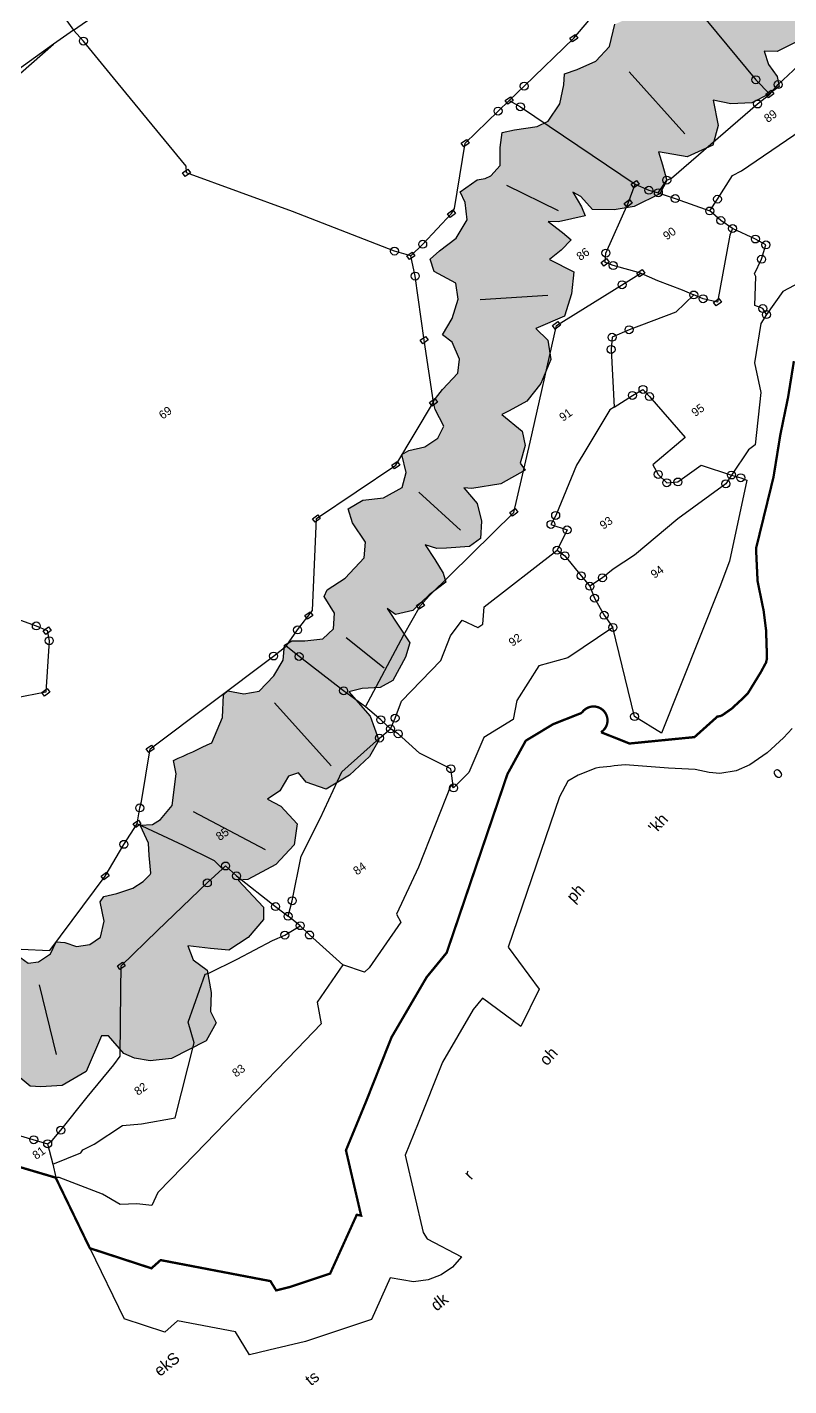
# Model space of a CAD drawing. Header units: metres. Extents: x 346546 to 351487, y 1758892 to 1763629.
# Drawn here: x 348633 to 349453, y 1759363 to 1760826 of the extents above; entities that cross this region are included whole.
import ezdxf

# ---------------------------------------------------------------- set-up
doc = ezdxf.new("R2010")
doc.units = ezdxf.units.M
doc.header["$MEASUREMENT"] = 0
doc.linetypes.add('DASHDOT', pattern=[1, 0.5, -0.25, 0, -0.25])
for name, color, linetype in [('OFF', 1, 'Continuous'), ('POLY_HATCH', 12, 'Continuous'), ('POLY_PARCEL', 6, 'Continuous'), ('POLY_ROAD', 30, 'Continuous'), ('POLY_WATER', 4, 'Continuous'), ('SYM_ARROW', 1, 'Continuous'), ('SYM_STONE', 1, 'Continuous'), ('TEXT_MAPOUT', 7, 'Continuous'), ('TEXT_PARCEL', 7, 'Continuous'), ('V_BOUND_LINE', 7, 'Continuous'), ('V_BOUND_STREAM_LINE', 7, 'DASHDOT')]:
    doc.layers.add(name, color=color, linetype=linetype)
doc.styles.get("Standard").update_dxf_attribs({"font": 'simplex.shx'})
doc.styles.add('TEXT_MAP', font='')
doc.styles.get('TEXT_MAP').set_extended_font_data('Kruti Dev 050')
doc.dimstyles.get("Standard").update_dxf_attribs({"dimtxt": 0.18, "dimasz": 0.18, "dimexe": 0.18, "dimexo": 0.0625, "dimgap": 0.09, "dimtad": 0, "dimtih": 1, "dimtoh": 1, "dimdec": 4, "dimzin": 0, "dimdsep": 46, "dimtxsty": 'Standard', "dimcen": 0.09, "dimadec": 0, "dimazin": 0, "dimtfac": 1, "dimtdec": 4, "dimtofl": 0, "dimtmove": 0, "dimatfit": 3, "dimfxl": 0, "dimtolj": 1, "dimtzin": 0, "dimarcsym": 0})

# ---------------------------------------------------------------- blocks, each defined once
blk = doc.blocks.new('STONE')
blk.add_circle((0, 0), 0.851)
blk = doc.blocks.new('STONESQUARE')
blk.add_lwpolyline([(-0.7, 0.48), (0.7, 0.48), (0.7, -0.48), (-0.7, -0.48)], close=True)
blk = doc.blocks.new('EWF')
at = {"layer": 'POLY_HATCH'}
h = blk.add_hatch(dxfattribs=at)
h.set_pattern_fill('ZIGZAG', color=256, scale=20, style=0)
h.set_pattern_definition([(0, (-1170191.4383, 2306604.5573), (2.5, 2.5), [2.5, -2.5]), (90, (-1170188.9383, 2306604.5573), (-2.5, 2.5), [2.5, -2.5])])
h.paths.add_polyline_path([(-1169655.75, 2306883.79), (-1169656.54, 2306890.9), (-1169650.91, 2306889.45), (-1169646.09, 2306891.35), (-1169642.01, 2306895.62), (-1169642.1, 2306900.16), (-1169644.46, 2306905.51), (-1169642.73, 2306904.6), (-1169637.28, 2306903.79), (-1169632.89, 2306905.35), (-1169629.8, 2306908.89), (-1169627.44, 2306911.25), (-1169628.25, 2306914.52), (-1169628.89, 2306917.24), (-1169626.16, 2306915.07), (-1169624.8, 2306912.25), (-1169621.35, 2306911.98), (-1169616.71, 2306914.16), (-1169614.72, 2306919.15), (-1169614.26, 2306913.07), (-1169614.96, 2306908.05), (-1169613.96, 2306903.87), (-1169611.24, 2306900.79), (-1169607.06, 2306898.97), (-1169603.42, 2306899.34), (-1169600.7, 2306898.07), (-1169599.42, 2306898.97), (-1169597.97, 2306901.88), (-1169596.68, 2306905.89), (-1169594.4, 2306902.44), (-1169589.32, 2306900.9), (-1169585.04, 2306901.63), (-1169582.23, 2306903.35), (-1169581.23, 2306907.16), (-1169580.68, 2306910.8), (-1169580.14, 2306909.98), (-1169576.05, 2306907.89), (-1169571.96, 2306906.98), (-1169570.05, 2306911.16), (-1169572.06, 2306917.74), (-1169575.51, 2306938.98), (-1169576.24, 2306939.43), (-1169577.69, 2306935.44), (-1169580.6, 2306931.18), (-1169583.6, 2306930.09), (-1169585.51, 2306930.27), (-1169587.42, 2306931.54), (-1169589.96, 2306930.63), (-1169591.23, 2306928), (-1169593.5, 2306926), (-1169596.96, 2306925.91), (-1169598.05, 2306927.82), (-1169600.73, 2306927.89), (-1169602.18, 2306926.35), (-1169603.18, 2306923.26), (-1169604.73, 2306921.63), (-1169607.54, 2306921.9), (-1169611.72, 2306922.9), (-1169613.72, 2306924.17), (-1169616.36, 2306925.26), (-1169617.63, 2306923.81), (-1169620.54, 2306921.17), (-1169624.62, 2306920.63), (-1169627.17, 2306921.9), (-1169630.44, 2306925.17), (-1169632.8, 2306927.25), (-1169638.46, 2306925.87), (-1169639.28, 2306925.05), (-1169638.1, 2306922.24), (-1169637.83, 2306919.25), (-1169639.74, 2306917.07), (-1169643.1, 2306913.71), (-1169645.76, 2306913.05), (-1169648.76, 2306914.05), (-1169651.48, 2306914.05), (-1169653.48, 2306913.96), (-1169653.75, 2306910.51), (-1169656.39, 2306908.33), (-1169661.39, 2306907.7), (-1169664.02, 2306908.51), (-1169664.93, 2306907.33), (-1169666.48, 2306906.15), (-1169668.75, 2306905.34), (-1169670.87, 2306906.95), (-1169671.05, 2306904.41), (-1169671.32, 2306902.23), (-1169673.32, 2306900.6), (-1169675.41, 2306900.51), (-1169678.05, 2306901.23), (-1169681.5, 2306901.87), (-1169683.14, 2306898.24), (-1169688.04, 2306897.6), (-1169691.31, 2306899.24), (-1169694.77, 2306901.05), (-1169698.31, 2306897.88), (-1169702.08, 2306896.78), (-1169706.53, 2306897.5), (-1169710.07, 2306899.41), (-1169711.07, 2306899.05), (-1169714.44, 2306895.41), (-1169717.62, 2306892.51), (-1169720.7, 2306892.78), (-1169723.07, 2306893.78), (-1169725.64, 2306895.4), (-1169727.19, 2306891.95), (-1169731.1, 2306889.5), (-1169735, 2306888.78), (-1169739.18, 2306890.32), (-1169740.82, 2306890.68), (-1169744.54, 2306887.51), (-1169748.72, 2306886.69), (-1169752.99, 2306887.51), (-1169755.76, 2306888.39), (-1169757.21, 2306886.57), (-1169760.3, 2306883.76), (-1169764.48, 2306882.22), (-1169767.03, 2306882.67), (-1169771.39, 2306884.94), (-1169773.84, 2306886.03), (-1169776.11, 2306883.67), (-1169778.29, 2306880.58), (-1169781.2, 2306879.95), (-1169782.56, 2306880.22), (-1169784.11, 2306880.95), (-1169788.59, 2306881.01), (-1169789.04, 2306878.56), (-1169790.86, 2306875.29), (-1169795.04, 2306873.48), (-1169799.49, 2306873.38), (-1169802.13, 2306873.11), (-1169803.04, 2306870.48), (-1169800.77, 2306865.73), (-1169802.32, 2306862.64), (-1169805.77, 2306860.1), (-1169809.49, 2306858.47), (-1169808.77, 2306856.01), (-1169809.58, 2306852.11), (-1169811.69, 2306849.91), (-1169816.33, 2306849), (-1169819.42, 2306848.09), (-1169820.14, 2306846.46), (-1169820.69, 2306842.46), (-1169823.23, 2306841.19), (-1169826.6, 2306841.28), (-1169829.78, 2306842.65), (-1169831.53, 2306842.8), (-1169832.99, 2306839.17), (-1169835.62, 2306837.08), (-1169840.07, 2306837.63), (-1169843.98, 2306839.81), (-1169847.61, 2306840.17), (-1169848.61, 2306837.17), (-1169848.8, 2306832.18), (-1169850.98, 2306829.64), (-1169856.82, 2306828.53), (-1169861.36, 2306828.71), (-1169862.72, 2306827.98), (-1169863, 2306823.81), (-1169865.18, 2306821.18), (-1169868.27, 2306820.81), (-1169871.63, 2306822.72), (-1169873.9, 2306824.35), (-1169875.66, 2306824.52), (-1169877.75, 2306822.07), (-1169881.39, 2306820.52), (-1169885.84, 2306819.71), (-1169888.84, 2306821.16), (-1169891.2, 2306823.7), (-1169892.47, 2306823.52), (-1169895.47, 2306819.71), (-1169900.47, 2306816.71), (-1169905.29, 2306817.62), (-1169909.32, 2306818.41), (-1169910.5, 2306815.78), (-1169915.22, 2306810.79), (-1169918.95, 2306809.79), (-1169920.95, 2306809.97), (-1169923.16, 2306811.41), (-1169923.44, 2306810.23), (-1169923.98, 2306807.23), (-1169925.43, 2306805.05), (-1169927.43, 2306801.64), (-1169929.7, 2306801.24), (-1169932.34, 2306801.42), (-1169935.79, 2306802.51), (-1169938.43, 2306803.6), (-1169939.7, 2306803.15), (-1169941.43, 2306799.24), (-1169944.09, 2306796.98), (-1169946.82, 2306796.98), (-1169949.36, 2306798.34), (-1169950.91, 2306800.52), (-1169952.36, 2306801.7), (-1169954.81, 2306800.34), (-1169957.9, 2306800.43), (-1169959.81, 2306801.52), (-1169960.45, 2306803.33), (-1169962.29, 2306808.25), (-1169963.56, 2306809.25), (-1169966.47, 2306807.98), (-1169970.47, 2306806.89), (-1169973.1, 2306807.8), (-1169975.92, 2306810.43), (-1169976.94, 2306811.9), (-1169978.85, 2306812.17), (-1169983.85, 2306809.9), (-1169987.21, 2306809.36), (-1169988.75, 2306811.18), (-1169990.39, 2306814.08), (-1169991.02, 2306817.53), (-1169992.4, 2306818.73), (-1169995.86, 2306817.82), (-1170001.03, 2306817.64), (-1170004.03, 2306820), (-1170004.94, 2306824.63), (-1170006.51, 2306826.22), (-1170009.42, 2306826.22), (-1170013.05, 2306827.4), (-1170014.05, 2306830.12), (-1170015.14, 2306835.02), (-1170016.41, 2306837.38), (-1170018.59, 2306836.65), (-1170020.77, 2306836.65), (-1170022.86, 2306838.02), (-1170024.95, 2306839.92), (-1170026.61, 2306841.94), (-1170028.52, 2306841.21), (-1170032.34, 2306839.85), (-1170034.25, 2306840.39), (-1170036.88, 2306843.66), (-1170038.88, 2306844.75), (-1170043.24, 2306843.21), (-1170046.24, 2306843.21), (-1170048.6, 2306845.84), (-1170048.71, 2306849.32), (-1170050.62, 2306849.77), (-1170052.89, 2306851.32), (-1170053.8, 2306853.95), (-1170054.71, 2306855.76), (-1170059.07, 2306855.49), (-1170059.89, 2306857.22), (-1170060.07, 2306861.33), (-1170061.44, 2306861.69), (-1170064.53, 2306863.33), (-1170065.8, 2306864.69), (-1170066.53, 2306865.87), (-1170067.34, 2306866.96), (-1170067.8, 2306868.77), (-1170068.8, 2306869.14), (-1170070.25, 2306868.14), (-1170073.16, 2306867.05), (-1170075.17, 2306867.98), (-1170076.35, 2306869.98), (-1170076.99, 2306871.43), (-1170078.81, 2306871.7), (-1170081.08, 2306871.97), (-1170081.81, 2306873.06), (-1170082.62, 2306874.97), (-1170082.99, 2306876.69), (-1170082.9, 2306878.78), (-1170082.53, 2306881.14), (-1170083.9, 2306881.5), (-1170085.26, 2306883.14), (-1170085.35, 2306885.41), (-1170083.99, 2306887.95), (-1170082.17, 2306889.54), (-1170082.53, 2306890.17), (-1170083.9, 2306891.8), (-1170084.08, 2306893.35), (-1170083.17, 2306895.07), (-1170081.9, 2306895.8), (-1170081.35, 2306896.34), (-1170081.62, 2306898.25), (-1170081.99, 2306899.7), (-1170081.17, 2306900.7), (-1170079.17, 2306901.97), (-1170078.53, 2306902.97), (-1170079.26, 2306903.88), (-1170080.17, 2306904.15), (-1170080.44, 2306906.05), (-1170079.95, 2306909.5), (-1170078.81, 2306912.78), (-1170087.43, 2306908.12), (-1170087.7, 2306906.4), (-1170088.26, 2306905.52), (-1170088.04, 2306904.36), (-1170089.03, 2306903.86), (-1170090.64, 2306903.25), (-1170091.19, 2306901.98), (-1170090.31, 2306900.48), (-1170093.04, 2306901.45), (-1170094.98, 2306900.73), (-1170096.92, 2306899.73), (-1170098.41, 2306898.24), (-1170099.41, 2306896.3), (-1170100.57, 2306894.03), (-1170098.8, 2306892.59), (-1170096.69, 2306891.32), (-1170095.2, 2306889.99), (-1170097.47, 2306889.44), (-1170098.3, 2306887.25), (-1170098.8, 2306884.54), (-1170098.8, 2306882.21), (-1170099.35, 2306880.55), (-1170098.02, 2306880.22), (-1170093.53, 2306878.04), (-1170094.3, 2306877.54), (-1170097.07, 2306874.66), (-1170098.57, 2306871.89), (-1170098.4, 2306870.4), (-1170097.41, 2306867.69), (-1170098.18, 2306866.03), (-1170095, 2306864.87), (-1170086.44, 2306862.38), (-1170084.35, 2306864.38), (-1170081.71, 2306865.65), (-1170082.07, 2306862.56), (-1170079.71, 2306861.02), (-1170076.99, 2306858.75), (-1170075.53, 2306857.21), (-1170073.81, 2306858.02), (-1170071.17, 2306860.02), (-1170069.35, 2306859.2), (-1170069.34, 2306855.09), (-1170070.34, 2306853.82), (-1170071.7, 2306849.91), (-1170070.88, 2306848.37), (-1170070.52, 2306845.28), (-1170068.7, 2306843.11), (-1170065.7, 2306842.47), (-1170062.25, 2306844.29), (-1170060.25, 2306843.65), (-1170065.87, 2306835.36), (-1170067.14, 2306832), (-1170067.14, 2306828.55), (-1170064.6, 2306823.38), (-1170062.6, 2306819.38), (-1170057.96, 2306818.38), (-1170049.42, 2306818.66), (-1170044.97, 2306821.92), (-1170042.57, 2306827.25), (-1170039.67, 2306824.44), (-1170037.21, 2306824.07), (-1170037.94, 2306820.08), (-1170036.94, 2306817.45), (-1170034.94, 2306813.18), (-1170029.76, 2306812.09), (-1170027.13, 2306813.73), (-1170026.31, 2306808.19), (-1170020.29, 2306803.9), (-1170014.84, 2306803.9), (-1170012.02, 2306807.44), (-1170010.57, 2306804.17), (-1170008.1, 2306802.69), (-1170004.01, 2306801.51), (-1170004.28, 2306798.33), (-1170002.47, 2306792.89), (-1169996.92, 2306786.62), (-1169991.72, 2306784.43), (-1169987.54, 2306784.61), (-1169984.81, 2306787.61), (-1169982.72, 2306790.15), (-1169981.9, 2306793.51), (-1169980.72, 2306792.33), (-1169978, 2306789.42), (-1169975.18, 2306788.24), (-1169976.27, 2306785.43), (-1169974.91, 2306779.98), (-1169973.15, 2306778.51), (-1169969.25, 2306776.06), (-1169963.34, 2306775.52), (-1169956.25, 2306779.78), (-1169955.04, 2306778.85), (-1169954.59, 2306773.86), (-1169953.31, 2306771.78), (-1169950.95, 2306769.32), (-1169946.95, 2306767.06), (-1169938.78, 2306765.78), (-1169934.78, 2306767.69), (-1169934.32, 2306770.32), (-1169931.85, 2306773.53), (-1169929.76, 2306777.88), (-1169930.85, 2306781.42), (-1169930.03, 2306784.51), (-1169926.49, 2306781.24), (-1169923.49, 2306778.7), (-1169918.58, 2306778.43), (-1169913.67, 2306779.61), (-1169912.13, 2306781.79), (-1169913.1, 2306789.62), (-1169911.38, 2306788.53), (-1169904.65, 2306787.62), (-1169899.02, 2306788.71), (-1169895.84, 2306791.98), (-1169896.47, 2306797.06), (-1169897.93, 2306799.96), (-1169894.75, 2306799.87), (-1169891.39, 2306801.33), (-1169889.26, 2306800.62), (-1169889.08, 2306798.07), (-1169886.54, 2306794.35), (-1169880.72, 2306793.9), (-1169874.91, 2306794.63), (-1169871.27, 2306796.26), (-1169869.73, 2306801.52), (-1169870.43, 2306808.37), (-1169867.71, 2306807.28), (-1169864.43, 2306805.19), (-1169861.35, 2306804.83), (-1169856.26, 2306807.28), (-1169853.71, 2306809.27), (-1169853.33, 2306818.01), (-1169852.6, 2306815.92), (-1169849.15, 2306814.47), (-1169844.33, 2306815.11), (-1169839.88, 2306815.2), (-1169839.24, 2306817.1), (-1169838.97, 2306820.55), (-1169838.79, 2306824.27), (-1169837.24, 2306822.19), (-1169835.52, 2306821.01), (-1169831.34, 2306818.47), (-1169828.43, 2306818.47), (-1169826.07, 2306821.28), (-1169824.59, 2306824.94), (-1169824.95, 2306829.3), (-1169823.68, 2306828.21), (-1169818.05, 2306825.39), (-1169812.14, 2306824.67), (-1169812.14, 2306826.57), (-1169809.05, 2306828.93), (-1169807.78, 2306831.84), (-1169809.23, 2306837.28), (-1169807.49, 2306836.95), (-1169803.22, 2306836.41), (-1169798.58, 2306837.77), (-1169793.86, 2306840.68), (-1169791.95, 2306844.4), (-1169792.57, 2306847.87), (-1169786.03, 2306846.42), (-1169782.03, 2306849.41), (-1169778.85, 2306852.95), (-1169781.55, 2306858.15), (-1169778.37, 2306858.25), (-1169775.37, 2306858.79), (-1169775.92, 2306861.15), (-1169777.01, 2306864.87), (-1169775.28, 2306863.51), (-1169769.92, 2306861.24), (-1169769.46, 2306863.24), (-1169769.1, 2306866.87), (-1169768.25, 2306865.13), (-1169767.89, 2306861.41), (-1169764.16, 2306858.6), (-1169760.26, 2306856.69), (-1169754.26, 2306855.69), (-1169751.35, 2306857.14), (-1169750.17, 2306860.41), (-1169749.26, 2306863.13), (-1169744.9, 2306858.69), (-1169738.99, 2306857.51), (-1169735.63, 2306860.23), (-1169733.32, 2306865.22), (-1169730.69, 2306862.41), (-1169726.96, 2306859.96), (-1169722.87, 2306859.32), (-1169720.15, 2306859.32), (-1169719.24, 2306861.32), (-1169719.24, 2306864.5), (-1169718.33, 2306867.31), (-1169716.15, 2306865.68), (-1169710.6, 2306864.77), (-1169706.13, 2306865.03), (-1169704.76, 2306866.39), (-1169703.58, 2306872.66), (-1169702.58, 2306869.48), (-1169699.68, 2306867.76), (-1169695.86, 2306865.49), (-1169694.5, 2306866.21), (-1169691.83, 2306871.5), (-1169688.02, 2306868.23), (-1169682.38, 2306866.59), (-1169677.93, 2306867.05), (-1169675.57, 2306869.77), (-1169672.28, 2306876.07), (-1169667.92, 2306874.62), (-1169661.65, 2306876.44), (-1169658.2, 2306879.89)])
at = {"layer": 'OFF'}
blk.add_lwpolyline([(-1169984.84, 2306744.44), (-1169987.76, 2306727.94)], dxfattribs=at)
at = {"layer": 'POLY_HATCH'}
blk.add_lwpolyline([(-1169960.45, 2306803.33), (-1169959.81, 2306801.52), (-1169957.9, 2306800.43), (-1169954.81, 2306800.34), (-1169952.36, 2306801.7), (-1169950.91, 2306800.52), (-1169949.36, 2306798.34), (-1169946.82, 2306796.98), (-1169944.09, 2306796.98), (-1169941.43, 2306799.24), (-1169939.7, 2306803.15), (-1169938.43, 2306803.6), (-1169935.79, 2306802.51), (-1169932.34, 2306801.42), (-1169929.7, 2306801.24), (-1169927.61, 2306801.6), (-1169927.34, 2306801.78), (-1169925.43, 2306805.05), (-1169923.98, 2306807.23), (-1169923.44, 2306810.23), (-1169923.16, 2306811.41), (-1169920.95, 2306809.97), (-1169918.95, 2306809.79), (-1169915.22, 2306810.79), (-1169910.5, 2306815.78), (-1169909.32, 2306818.41, 0.003603), (-1169900.47, 2306816.71), (-1169895.47, 2306819.71), (-1169892.47, 2306823.52), (-1169891.2, 2306823.7), (-1169888.84, 2306821.16), (-1169885.84, 2306819.71), (-1169881.39, 2306820.52), (-1169877.75, 2306822.07), (-1169875.66, 2306824.52), (-1169873.9, 2306824.35), (-1169871.63, 2306822.72), (-1169868.27, 2306820.81), (-1169865.18, 2306821.18), (-1169863, 2306823.81), (-1169862.72, 2306827.98), (-1169861.36, 2306828.71), (-1169856.82, 2306828.53), (-1169850.98, 2306829.64), (-1169848.8, 2306832.18), (-1169848.61, 2306837.17), (-1169847.61, 2306840.17), (-1169843.98, 2306839.81), (-1169840.07, 2306837.63), (-1169835.62, 2306837.08), (-1169832.99, 2306839.17), (-1169831.53, 2306842.8), (-1169829.78, 2306842.65), (-1169826.6, 2306841.28), (-1169823.23, 2306841.19), (-1169820.69, 2306842.46), (-1169820.14, 2306846.46), (-1169819.42, 2306848.09), (-1169816.33, 2306849), (-1169811.69, 2306849.91), (-1169809.58, 2306852.11), (-1169808.77, 2306856.01), (-1169809.49, 2306858.47), (-1169805.77, 2306860.1), (-1169802.32, 2306862.64), (-1169800.77, 2306865.73), (-1169803.04, 2306870.48), (-1169802.13, 2306873.11), (-1169799.49, 2306873.38), (-1169795.04, 2306873.48), (-1169790.86, 2306875.29), (-1169789.04, 2306878.56), (-1169788.59, 2306881.01), (-1169784.11, 2306880.95), (-1169782.56, 2306880.22), (-1169781.2, 2306879.95), (-1169778.29, 2306880.58), (-1169776.11, 2306883.67), (-1169773.84, 2306886.03), (-1169771.39, 2306884.94), (-1169767.03, 2306882.67), (-1169764.48, 2306882.22), (-1169760.3, 2306883.76), (-1169757.21, 2306886.57), (-1169755.76, 2306888.39), (-1169752.99, 2306887.51), (-1169748.72, 2306886.69), (-1169744.54, 2306887.51), (-1169740.82, 2306890.68)], format="xyb", dxfattribs=at)
blk.add_lwpolyline([(-1169710.6, 2306864.77), (-1169716.15, 2306865.68), (-1169718.33, 2306867.31), (-1169719.24, 2306864.5), (-1169719.24, 2306861.32), (-1169720.15, 2306859.32), (-1169722.87, 2306859.32), (-1169726.96, 2306859.96), (-1169730.69, 2306862.41), (-1169733.32, 2306865.22), (-1169735.63, 2306860.23), (-1169738.99, 2306857.51), (-1169744.9, 2306858.69), (-1169749.26, 2306863.13), (-1169750.17, 2306860.41), (-1169751.35, 2306857.14), (-1169754.26, 2306855.69), (-1169760.26, 2306856.69), (-1169764.16, 2306858.6), (-1169767.89, 2306861.41), (-1169768.25, 2306865.13), (-1169769.1, 2306866.87), (-1169769.46, 2306863.24), (-1169769.92, 2306861.24), (-1169775.28, 2306863.51), (-1169777.01, 2306864.87), (-1169775.92, 2306861.15), (-1169775.37, 2306858.79), (-1169778.37, 2306858.25), (-1169781.55, 2306858.15), (-1169778.85, 2306852.95), (-1169782.03, 2306849.41), (-1169786.03, 2306846.42), (-1169792.57, 2306847.87), (-1169791.95, 2306844.4), (-1169793.86, 2306840.68), (-1169798.58, 2306837.77), (-1169803.22, 2306836.41), (-1169807.49, 2306836.95), (-1169809.23, 2306837.28), (-1169807.78, 2306831.84), (-1169809.05, 2306828.93), (-1169812.14, 2306826.57), (-1169812.14, 2306824.67), (-1169818.05, 2306825.39), (-1169823.68, 2306828.21), (-1169824.95, 2306829.3), (-1169824.59, 2306824.94), (-1169826.07, 2306821.28), (-1169828.43, 2306818.47), (-1169831.34, 2306818.47), (-1169835.52, 2306821.01), (-1169837.24, 2306822.19), (-1169838.79, 2306824.27), (-1169838.97, 2306820.55), (-1169839.24, 2306817.1), (-1169839.88, 2306815.2), (-1169844.33, 2306815.11), (-1169849.15, 2306814.47), (-1169852.6, 2306815.92), (-1169853.33, 2306818.01), (-1169853.71, 2306809.27), (-1169856.26, 2306807.28), (-1169861.35, 2306804.83), (-1169864.43, 2306805.19), (-1169867.71, 2306807.28), (-1169870.43, 2306808.37), (-1169869.73, 2306801.52), (-1169871.27, 2306796.26), (-1169874.91, 2306794.63), (-1169880.72, 2306793.9), (-1169886.54, 2306794.35), (-1169889.08, 2306798.07), (-1169889.26, 2306800.62), (-1169891.39, 2306801.33), (-1169894.75, 2306799.87), (-1169897.93, 2306799.96), (-1169896.47, 2306797.06), (-1169895.84, 2306791.98), (-1169899.02, 2306788.71), (-1169904.65, 2306787.62), (-1169911.38, 2306788.53), (-1169913.1, 2306789.62), (-1169912.13, 2306781.79), (-1169913.67, 2306779.61), (-1169918.58, 2306778.43), (-1169923.49, 2306778.7), (-1169926.49, 2306781.24), (-1169930.03, 2306784.51), (-1169930.85, 2306781.42), (-1169929.76, 2306777.88), (-1169931.85, 2306773.53), (-1169934.32, 2306770.32), (-1169934.78, 2306767.69), (-1169938.78, 2306765.78), (-1169946.95, 2306767.06), (-1169950.95, 2306769.32), (-1169953.31, 2306771.78), (-1169954.59, 2306773.86), (-1169955.04, 2306778.85), (-1169956.25, 2306779.78), (-1169963.34, 2306775.52), (-1169969.25, 2306776.06), (-1169973.15, 2306778.51), (-1169974.91, 2306779.98), (-1169976.27, 2306785.43)], dxfattribs=at)
at = {"layer": 'POLY_PARCEL'}
for points in [[(-1169765.8, 2306935.03), (-1169768.13, 2306937.26), (-1169773.31, 2306944.86), (-1169785.2, 2306968.41), (-1169809.26, 2306979.31), (-1169812.03, 2306973.5), (-1169832.26, 2306969.63), (-1169835.57, 2306969.09), (-1169835.48, 2306964.89), (-1169835.21, 2306959.8), (-1169835.21, 2306957.39)], [(-1169835.21, 2306957.39), (-1169831.81, 2306957.3), (-1169795.45, 2306955.95), (-1169783.78, 2306943.21), (-1169771.53, 2306932.04), (-1169768.93, 2306929.54), (-1169767.59, 2306932.17), (-1169765.8, 2306935.03)], [(-1169805.09, 2306876.08), (-1169807.33, 2306878.96), (-1169820.01, 2306898.57), (-1169833.51, 2306918.53), (-1169832.71, 2306919.72), (-1169834.3, 2306944.12), (-1169834.86, 2306954.24), (-1169835.21, 2306957.39)], [(-1169768.66, 2306890.7), (-1169764.24, 2306891.3), (-1169749.64, 2306893.39), (-1169730.24, 2306898.21), (-1169725.68, 2306898.83)], [(-1169725.68, 2306898.83), (-1169725.41, 2306895.17), (-1169723.35, 2306863.44), (-1169722.72, 2306859.21)], [(-1169928.14, 2306891.55), (-1169925.82, 2306890.63), (-1169916.99, 2306885.62), (-1169920.06, 2306882.63), (-1169912.31, 2306873.26), (-1169917.91, 2306872.03), (-1169921.82, 2306867.06), (-1169916.22, 2306858.87), (-1169914.91, 2306856.68), (-1169915.83, 2306854.69), (-1169922.88, 2306846.19), (-1169928.95, 2306849.05), (-1169930.63, 2306849.73), (-1169931.7, 2306853.64), (-1169933.32, 2306860.35), (-1169933.71, 2306878.41), (-1169933.89, 2306880.78)], [(-1169805.09, 2306876.08), (-1169801.6, 2306876.62), (-1169792.75, 2306878.31), (-1169791.64, 2306878.82), (-1169781.62, 2306888.82), (-1169771.88, 2306890.25), (-1169768.66, 2306890.7)], [(-1169768.66, 2306890.7), (-1169767.49, 2306888.2), (-1169757.32, 2306860.44)], [(-1169875.52, 2306824.08), (-1169871.51, 2306825.51), (-1169866.49, 2306826.97), (-1169854.33, 2306842.43), (-1169833.88, 2306841.73), (-1169819.49, 2306847.89), (-1169813.31, 2306859.83), (-1169806.87, 2306872.06), (-1169805.09, 2306876.08)], [(-1169767.49, 2306844.34), (-1169771.29, 2306849.11), (-1169772.29, 2306850.67), (-1169770.98, 2306852.18), (-1169760.89, 2306858), (-1169757.32, 2306860.44)], [(-1169757.32, 2306860.44), (-1169755.69, 2306857.68), (-1169754.38, 2306856.06)], [(-1169754.38, 2306856.06), (-1169751.34, 2306857.2), (-1169750.28, 2306856.95), (-1169726.1, 2306859.02), (-1169722.72, 2306859.21)], [(-1169754.38, 2306856.06), (-1169752.18, 2306852.93), (-1169747.77, 2306846.48)], [(-1169747.77, 2306846.48), (-1169744.94, 2306847.55), (-1169739.4, 2306849.79), (-1169737.23, 2306849.48), (-1169712.11, 2306848.75)], [(-1169869.38, 2306803.67), (-1169853.74, 2306811.32), (-1169847.18, 2306814.34), (-1169844.46, 2306814.96), (-1169819.4, 2306818.82), (-1169807.77, 2306828.92), (-1169788.59, 2306845.83), (-1169767.49, 2306844.34)], [(-1169746, 2306840.59), (-1169747.04, 2306843.45), (-1169747.77, 2306846.48)], [(-1169767.49, 2306844.34), (-1169765.52, 2306840.98), (-1169762.39, 2306836.25), (-1169761.04, 2306833.93)], [(-1169746, 2306840.59), (-1169747.34, 2306839.76), (-1169757.85, 2306829.71), (-1169759.9, 2306832.13), (-1169761.04, 2306833.93)], [(-1169750.94, 2306821.45), (-1169750.8, 2306822.93), (-1169751.79, 2306824.45), (-1169747.98, 2306829.4), (-1169747.92, 2306829.98), (-1169744.84, 2306831.65), (-1169742.28, 2306833.58), (-1169743.38, 2306835.92), (-1169746, 2306840.59)], [(-1169761.04, 2306833.93), (-1169766.28, 2306833.21), (-1169776.58, 2306836.02), (-1169780.47, 2306836.82), (-1169782.16, 2306834.84), (-1169788.85, 2306824.49)], [(-1169788.85, 2306824.49), (-1169789.98, 2306824.55), (-1169800.2, 2306820.14), (-1169802.65, 2306819.16), (-1169812.52, 2306813.05), (-1169814.46, 2306812.07), (-1169812.37, 2306809.11), (-1169816.63, 2306806.84)], [(-1169788.85, 2306824.49), (-1169784.23, 2306824.23), (-1169781.64, 2306823.94), (-1169781.42, 2306821.88), (-1169780.37, 2306810.34), (-1169789.38, 2306809.65), (-1169789.64, 2306807.31), (-1169789.23, 2306804.81), (-1169787.19, 2306803.54), (-1169781.02, 2306803.54), (-1169777.05, 2306798.05), (-1169779.12, 2306797.23), (-1169791.84, 2306797.16), (-1169803.87, 2306796.32), (-1169809.31, 2306796.57), (-1169812.23, 2306796.39), (-1169815.46, 2306796.5)], [(-1169923.56, 2306812.02), (-1169921.1, 2306814.42), (-1169920.03, 2306815.31), (-1169911.89, 2306823.35), (-1169878.93, 2306823.99), (-1169875.52, 2306824.08)], [(-1169869.38, 2306803.67), (-1169871.15, 2306809.22), (-1169874.59, 2306820.72), (-1169875.52, 2306824.08)], [(-1169964.14, 2306811.39), (-1169962.31, 2306809.08), (-1169962.4, 2306808.63), (-1169959.36, 2306804.88), (-1169954.5, 2306800.99), (-1169935.63, 2306806.97), (-1169928.39, 2306810.1), (-1169923.56, 2306812.02)], [(-1169914.37, 2306793.54), (-1169914.77, 2306795.93), (-1169918.23, 2306802.47), (-1169923.56, 2306812.02)], [(-1169867.8, 2306796.72), (-1169865.69, 2306798.03), (-1169862.47, 2306800.15), (-1169850.55, 2306802.27), (-1169845.8, 2306805.34), (-1169841.81, 2306806.63), (-1169839.98, 2306803.37), (-1169838.7, 2306803.33), (-1169836.33, 2306806.14), (-1169816.63, 2306806.84)], [(-1169816.63, 2306806.84), (-1169815.97, 2306804.9), (-1169815.68, 2306799.41), (-1169815.46, 2306796.5)], [(-1169867.8, 2306796.72), (-1169868.37, 2306799.56), (-1169869.38, 2306803.67)], [(-1169908.99, 2306777.1), (-1169906.32, 2306779.29), (-1169899.21, 2306785.92), (-1169891.23, 2306790.03), (-1169881.66, 2306795.39), (-1169870.87, 2306796.54), (-1169867.8, 2306796.72)], [(-1169864.28, 2306778.63), (-1169862.36, 2306782.28), (-1169865.82, 2306788.92), (-1169867.1, 2306794.93), (-1169867.8, 2306796.72)], [(-1169815.46, 2306796.5), (-1169816.15, 2306793.85), (-1169816.66, 2306789.7), (-1169816.63, 2306786.48)], [(-1169979.06, 2306767.81), (-1169977.92, 2306767.8), (-1169975.11, 2306768.52), (-1169966.39, 2306770.93), (-1169957.74, 2306773.23), (-1169955.6, 2306773.9), (-1169947.16, 2306785.26), (-1169944.05, 2306789.4), (-1169933.37, 2306791.01), (-1169918.8, 2306792.98), (-1169914.37, 2306793.54)], [(-1169914.37, 2306793.54), (-1169913.52, 2306793.64), (-1169912.87, 2306790.54), (-1169909.94, 2306780.34), (-1169908.99, 2306777.1)], [(-1169990.34, 2306781.85), (-1169987.93, 2306779.16), (-1169979.06, 2306767.81)], [(-1169980.71, 2306763.65), (-1169974.44, 2306762.06), (-1169973.75, 2306762.33), (-1169971.04, 2306761.9), (-1169963.82, 2306761.58), (-1169960.34, 2306759.51), (-1169953.76, 2306756.32), (-1169941.07, 2306766.93), (-1169939.52, 2306771.31), (-1169930.58, 2306777.45), (-1169929.83, 2306777.14), (-1169923.19, 2306776.07), (-1169914.68, 2306774.88), (-1169911.91, 2306774.27), (-1169908.06, 2306773.96)], [(-1169908.06, 2306773.96), (-1169908.99, 2306777.1)], [(-1169908.06, 2306773.96), (-1169907.64, 2306771.2), (-1169905.58, 2306761.84)], [(-1169979.06, 2306767.81), (-1169980.71, 2306763.65)], [(-1169980.71, 2306763.65), (-1169981.92, 2306760.93)]]:
    blk.add_lwpolyline(points, dxfattribs=at)
blk.add_lwpolyline([(-1169722.72, 2306859.21), (-1169720.11, 2306859.79), (-1169714.29, 2306860.54), (-1169705.95, 2306863.6), (-1169682.18, 2306861.29), (-1169675.29, 2306863.1), (-1169670.32, 2306867.82), (-1169656.16, 2306882.21), (-1169644.37, 2306898.95), (-1169641.66, 2306902.94), (-1169636.77, 2306905.06), (-1169629.13, 2306894.55), (-1169619.02, 2306892.95, -0.007891), (-1169613.76, 2306892.51)], format="xyb", dxfattribs=at)
at = {"layer": 'POLY_ROAD'}
for points in [[(-1169993.76, 2306986.26), (-1169990.47, 2306984.83), (-1169986.38, 2306983.78), (-1169985.1, 2306983.22), (-1169961.47, 2306976.39), (-1169958.83, 2306976.13), (-1169939.54, 2306975.34), (-1169935.69, 2306973.98), (-1169915.57, 2306966.1), (-1169892.04, 2306967.49), (-1169888.65, 2306967.79), (-1169870.84, 2306954.56), (-1169840.43, 2306957.4)], [(-1169840.43, 2306957.4), (-1169871.5, 2306957.5), (-1169887.81, 2306969.35), (-1169912.9, 2306968.8)], [(-1169835.21, 2306957.39), (-1169840.43, 2306957.4)]]:
    blk.add_lwpolyline(points, dxfattribs=at)
at = {"layer": 'POLY_WATER'}
blk.add_lwpolyline([(-1169798.25, 2306746.56), (-1169800.95, 2306746.06), (-1169805.65, 2306745.49), (-1169810.13, 2306745.56), (-1169813.26, 2306746.27), (-1169816.39, 2306747.84), (-1169818.17, 2306749.33), (-1169820.18, 2306751.63), (-1169824.59, 2306755.18), (-1169831.71, 2306761.15, 0.005804), (-1169837.19, 2306764.28), (-1169841.1, 2306765.27), (-1169843.66, 2306765.49), (-1169847.12, 2306763.84), (-1169874.78, 2306744.22), (-1169874.68, 2306733.07), (-1169882.5, 2306728.91), (-1169885.6, 2306738.62), (-1169888.63, 2306737.82), (-1169900.53, 2306732.56), (-1169912.36, 2306725.01), (-1169918.64, 2306721.13), (-1169925.21, 2306705.49), (-1169925.27, 2306703.88), (-1169921.62, 2306696.45), (-1169924.47, 2306695.77), (-1169927.38, 2306695.9), (-1169930.23, 2306696.64), (-1169933.08, 2306698.12), (-1169936.59, 2306701.72), (-1169945.02, 2306696.9), (-1169959.21, 2306701.35), (-1169966.64, 2306704.38), (-1169970.57, 2306706.05), (-1169970.14, 2306711.75), (-1169978.77, 2306720.91), (-1169982.37, 2306720.54), (-1169987.76, 2306727.94)], format="xyb", dxfattribs=at)
blk.add_lwpolyline([(-1169732.83, 2306821.64), (-1169745.19, 2306823.41), (-1169750.94, 2306821.45), (-1169753, 2306820.61), (-1169759.04, 2306814.6), (-1169761.61, 2306808.67), (-1169769.2, 2306800.33), (-1169770.93, 2306800.29), (-1169777.05, 2306798.05), (-1169775.79, 2306796.41), (-1169775.01, 2306795.22), (-1169788.13, 2306783.39), (-1169793.03, 2306780.14), (-1169821.46, 2306762.07), (-1169824.04, 2306768.35), (-1169816.63, 2306786.48), (-1169828.26, 2306786.88), (-1169834.29, 2306789.09), (-1169842.38, 2306785.87), (-1169845.41, 2306783), (-1169852.75, 2306783.55), (-1169859.73, 2306779.38), (-1169864.28, 2306778.63), (-1169864.28, 2306779.51), (-1169880.3, 2306769.32), (-1169889.95, 2306763.9), (-1169890.18, 2306761.99), (-1169901.42, 2306758.02), (-1169902.77, 2306757.85), (-1169905.58, 2306761.84), (-1169914.74, 2306758.61), (-1169916.71, 2306754.34), (-1169924.01, 2306753.07), (-1169954.8, 2306747.56), (-1169966.12, 2306745.62), (-1169968.76, 2306744.12), (-1169971.14, 2306746.27), (-1169974.11, 2306748.22), (-1169975.85, 2306752.23), (-1169981.31, 2306760.54), (-1169981.92, 2306760.93)], dxfattribs=at)
at = {"layer": 'V_BOUND_LINE', "const_width": 0.5}
blk.add_lwpolyline([(-1169981.92, 2306760.93), (-1169989.34, 2306770.55)], dxfattribs=at)
at = {"layer": 'V_BOUND_STREAM_LINE', "ltscale": 10, "const_width": 0.5}
blk.add_lwpolyline([(-1169981.92, 2306760.93), (-1169984.84, 2306744.44), (-1169976.7, 2306733.26), (-1169974.08, 2306733.53), (-1169957.71, 2306716.16), (-1169957.88, 2306713.84), (-1169955.11, 2306712.71), (-1169946.44, 2306709.99), (-1169934.48, 2306716.84), (-1169933.82, 2306716.16), (-1169928.27, 2306729.36), (-1169918.78, 2306735.23), (-1169906.25, 2306743.22), (-1169892.64, 2306749.24), (-1169886.11, 2306750.97), (-1169853.25, 2306774.29), (-1169845.91, 2306777.78), (-1169839.1, 2306777.22), (-1169832.71, 2306775.59, -1.242549), (-1169831.81, 2306769.84), (-1169828.3, 2306764.32), (-1169816.25, 2306757.3), (-1169809.71, 2306757.99), (-1169809.17, 2306757.72), (-1169808.68, 2306757.61), (-1169806.28, 2306757.57), (-1169802.77, 2306757.99), (-1169801.44, 2306758.24), (-1169796.63, 2306760.25), (-1169794.52, 2306761.27), (-1169793.85, 2306761.86), (-1169790.48, 2306766.86), (-1169788.48, 2306770.51), (-1169785.81, 2306776.42), (-1169782, 2306782.25), (-1169770.07, 2306792.4), (-1169763.54, 2306798.92), (-1169757.52, 2306804.43), (-1169752, 2306809.95)], format="xyb", dxfattribs=at)
at = {"layer": 'SYM_STONE'}
for name, p in [('STONE', (-1169834.86, 2306954.24)), ('STONESQUARE', (-1169833.51, 2306918.53)), ('STONESQUARE', (-1169768.66, 2306890.7)), ('STONE', (-1169764.24, 2306891.3)), ('STONESQUARE', (-1169749.64, 2306893.39)), ('STONESQUARE', (-1169781.62, 2306888.82)), ('STONE', (-1169771.88, 2306890.25)), ('STONE', (-1169767.49, 2306888.2)), ('STONE', (-1169807.33, 2306878.96)), ('STONE', (-1169801.6, 2306876.62)), ('STONESQUARE', (-1169792.75, 2306878.31)), ('STONESQUARE', (-1169805.09, 2306876.08)), ('STONE', (-1169806.87, 2306872.06)), ('STONE', (-1169723.35, 2306863.44)), ('STONE', (-1169916.22, 2306858.87)), ('STONESQUARE', (-1169813.31, 2306859.83)), ('STONESQUARE', (-1169757.32, 2306860.44)), ('STONE', (-1169726.1, 2306859.02)), ('STONESQUARE', (-1169722.72, 2306859.21)), ('STONE', (-1169720.11, 2306859.79)), ('STONESQUARE', (-1169914.91, 2306856.68)), ('STONESQUARE', (-1169760.89, 2306858)), ('STONE', (-1169755.69, 2306857.68)), ('STONE', (-1169754.38, 2306856.06)), ('STONE', (-1169751.34, 2306857.2)), ('STONE', (-1169915.83, 2306854.69)), ('STONE', (-1169752.18, 2306852.93)), ('STONESQUARE', (-1169772.29, 2306850.67)), ('STONE', (-1169770.98, 2306852.18)), ('STONESQUARE', (-1169819.49, 2306847.89)), ('STONE', (-1169771.29, 2306849.11)), ('STONE', (-1169744.94, 2306847.55)), ('STONESQUARE', (-1169922.88, 2306846.19)), ('STONESQUARE', (-1169788.59, 2306845.83)), ('STONE', (-1169772.16, 2306844.68)), ('STONESQUARE', (-1169767.49, 2306844.34)), ('STONE', (-1169747.77, 2306846.48)), ('STONESQUARE', (-1169854.33, 2306842.43)), ('STONESQUARE', (-1169833.88, 2306841.73)), ('STONE', (-1169747.04, 2306843.45)), ('STONE', (-1169746, 2306840.59)), ('STONE', (-1169780.47, 2306836.82)), ('STONE', (-1169776.58, 2306836.02)), ('STONE', (-1169743.38, 2306835.92)), ('STONE', (-1169782.16, 2306834.84)), ('STONE', (-1169761.04, 2306833.93)), ('STONE', (-1169742.28, 2306833.58)), ('STONE', (-1169759.9, 2306832.13)), ('STONE', (-1169744.84, 2306831.65)), ('STONESQUARE', (-1169757.85, 2306829.71)), ('STONE', (-1169878.93, 2306823.99)), ('STONE', (-1169871.51, 2306825.51)), ('STONESQUARE', (-1169867.79, 2306826.6)), ('STONE', (-1169784.23, 2306824.23)), ('STONE', (-1169781.64, 2306823.94)), ('STONESQUARE', (-1169911.89, 2306823.35)), ('STONE', (-1169874.59, 2306820.72)), ('STONE', (-1169781.42, 2306821.88)), ('STONE', (-1169750.94, 2306821.45)), ('STONE', (-1169750.8, 2306822.93)), ('STONESQUARE', (-1169819.4, 2306818.82)), ('STONE', (-1169921.1, 2306814.42)), ('STONESQUARE', (-1169847.18, 2306814.34)), ('STONE', (-1169814.46, 2306812.07)), ('STONE', (-1169812.52, 2306813.05)), ('STONE', (-1169928.39, 2306810.1)), ('STONESQUARE', (-1169923.56, 2306812.02)), ('STONE', (-1169871.15, 2306809.22)), ('STONE', (-1169812.37, 2306809.11)), ('STONESQUARE', (-1169935.63, 2306806.97)), ('STONE', (-1169816.63, 2306806.84)), ('STONE', (-1169789.64, 2306807.31)), ('STONE', (-1169815.97, 2306804.9)), ('STONE', (-1169789.23, 2306804.81)), ('STONE', (-1169787.19, 2306803.54)), ('STONE', (-1169868.37, 2306799.56)), ('STONE', (-1169865.69, 2306798.03)), ('STONE', (-1169815.68, 2306799.41)), ('STONE', (-1169777.05, 2306798.05)), ('STONE', (-1169870.87, 2306796.54)), ('STONE', (-1169867.8, 2306796.72)), ('STONE', (-1169867.1, 2306794.93)), ('STONE', (-1169815.46, 2306796.5)), ('STONE', (-1169812.23, 2306796.39)), ('STONE', (-1169779.12, 2306797.23)), ('STONE', (-1169775.79, 2306796.41)), ('STONE', (-1169918.8, 2306792.98)), ('STONE', (-1169913.52, 2306793.64)), ('STONE', (-1169816.15, 2306793.85)), ('STONESQUARE', (-1169944.05, 2306789.4)), ('STONE', (-1169912.87, 2306790.54)), ('STONE', (-1169816.66, 2306789.7)), ('STONE', (-1169816.63, 2306786.48)), ('STONE', (-1169909.94, 2306780.34)), ('STONE', (-1169862.36, 2306782.28)), ('STONE', (-1169906.32, 2306779.29)), ('STONE', (-1169864.28, 2306778.63)), ('STONE', (-1169911.91, 2306774.27)), ('STONE', (-1169908.99, 2306777.1)), ('STONE', (-1169908.06, 2306773.96)), ('STONE', (-1169980.97, 2306770.25)), ('STONE', (-1169975.11, 2306768.52)), ('STONE', (-1169907.64, 2306771.2)), ('STONE', (-1169979.06, 2306767.81)), ('STONE', (-1169824.04, 2306768.35))]:
    blk.add_blockref(name, p, dxfattribs=at)
at = {"layer": 'TEXT_MAPOUT', "style": 'TEXT_MAP'}
for s, rotation, p in [('ph', 11.2979, (-1169857.95, 2306743.61)), ("'kh", 11.2979, (-1169835.14, 2306745.32)), ('o', 4.0812, (-1169807.26, 2306739.52)), ('oh', 11.2979, (-1169883.04, 2306718.74)), ('ekS', 2.7233, (-1169988.86, 2306713.37)), ('r', 11.2979, (-1169910.4, 2306708.49)), ('ts', 2.7233, (-1169963.89, 2306692.86)), ('dk', 2.7233, (-1169932.81, 2306690.09))]:
    blk.add_text(s, height=2.5, rotation=rotation, dxfattribs=at).set_placement(p)
at = {"layer": 'TEXT_PARCEL', "style": 'TEXT_MAP'}
for s, p in [('69', (-1169868.56, 2306878.76)), ('86', (-1169776.44, 2306853.99)), ('89', (-1169726.71, 2306854.43)), ('90', (-1169758.89, 2306846.73)), ('91', (-1169799.54, 2306828.32)), ('95', (-1169776.07, 2306812.61)), ('93', (-1169806.06, 2306804.56)), ('85', (-1169911.42, 2306798.67)), ('92', (-1169836.46, 2306795.68)), ('94', (-1169803.37, 2306789.69)), ('84', (-1169891.98, 2306775.54)), ('81', (-1169983.08, 2306766.43)), ('82', (-1169957.44, 2306764.77)), ('83', (-1169938.21, 2306755.69))]:
    blk.add_text(s, height=1.8, dxfattribs=at).set_placement(p)
at = {"layer": 'SYM_ARROW'}
for points in [[(-1169742.38, 2306862.96), (-1169744.31, 2306880.63)], [(-1169773.91, 2306865.41), (-1169779.69, 2306876.26)], [(-1169786.35, 2306852.11), (-1169798.61, 2306859.81)], [(-1169830.84, 2306822.43), (-1169833.29, 2306834.16)], [(-1169882.7, 2306797.75), (-1169884.62, 2306815.78)], [(-1169861.32, 2306808.08), (-1169864.13, 2306818.06)], [(-1169904.59, 2306791.45), (-1169912.3, 2306807.03)], [(-1169966.37, 2306782.15), (-1169960.59, 2306796.33)]]:
    blk.add_leader(points, dimstyle='Standard', override={"dimgap": 0.09, "dimtad": 0}, dxfattribs=at)

msp = doc.modelspace()

# ---------------------------------------------------------------- block references
at = {"xscale": 5.041252822007001, "yscale": 5.041252822007001, "zscale": 5.041252822007001, "rotation": 35.86383004001718}
msp.add_blockref('EWF', (11941568.9, -4209152), dxfattribs=at)

doc.saveas('drawing.dxf')
